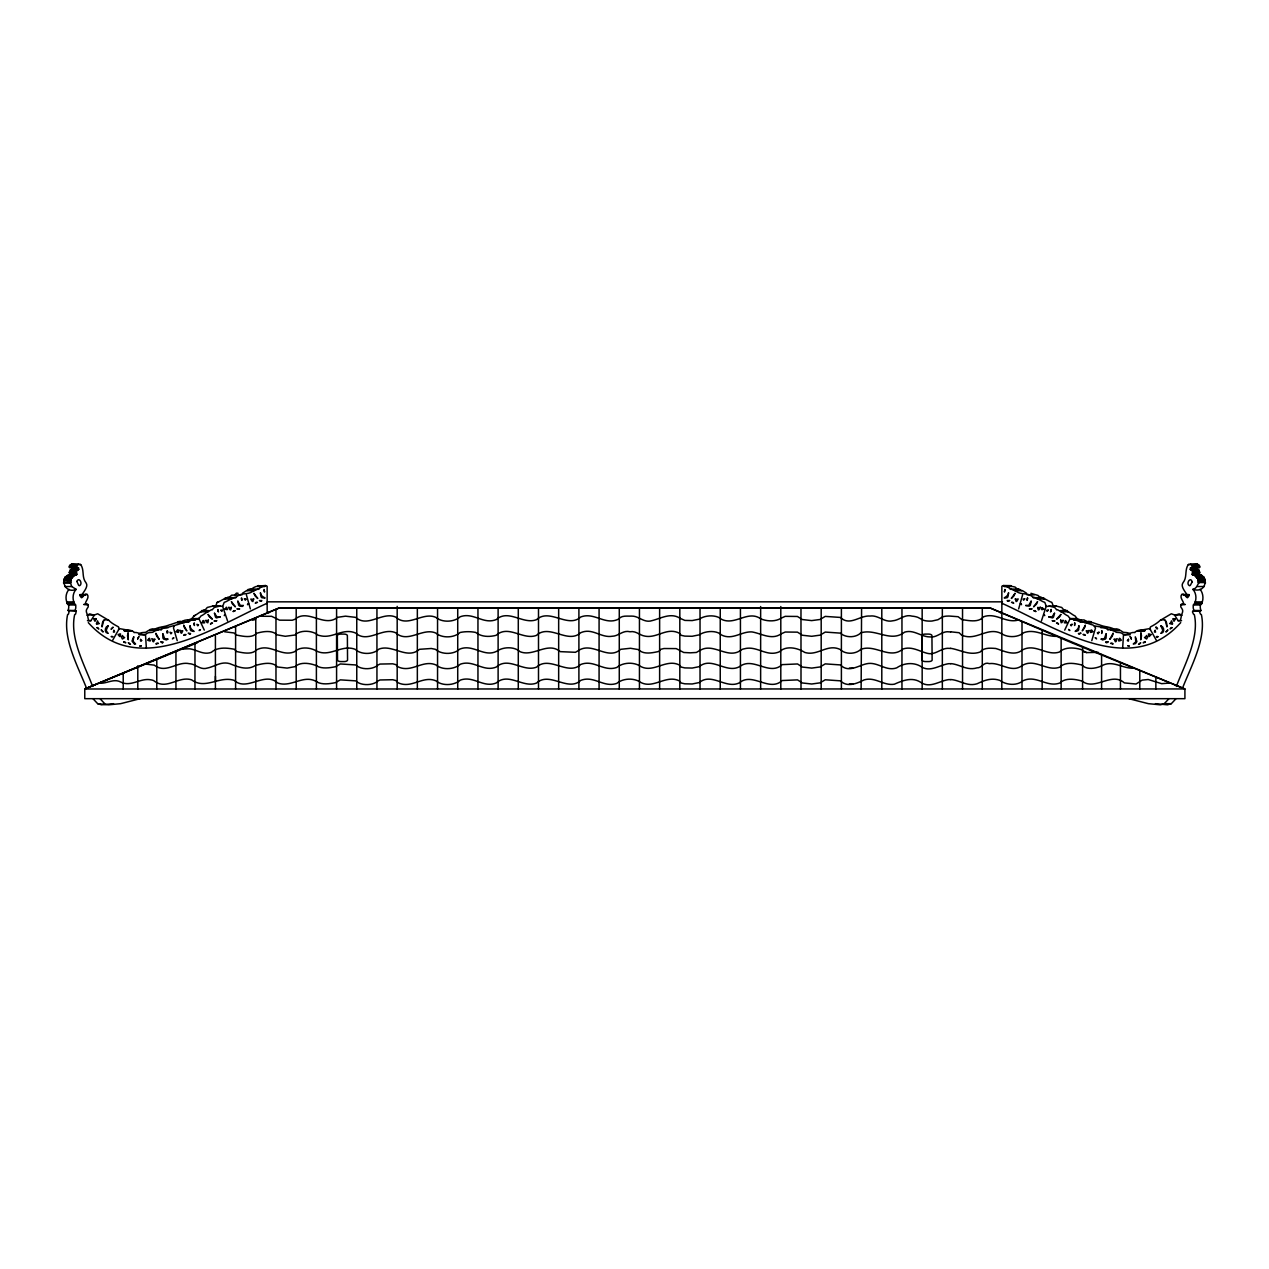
<?xml version="1.0" encoding="UTF-8"?>
<svg xmlns="http://www.w3.org/2000/svg" width="1269" height="1269" viewBox="0 0 1269 1269"><rect width="100%" height="100%" fill="white"/><g stroke="black" fill="none" stroke-linecap="round" stroke-linejoin="round"><path stroke-width="1.5" d="M1200.046 589.292C1203.52 593.194 1204.107 601.046 1200.49 604.964L1200.347 605.71A6.393 4.838 -90 0 0 1200.522 609.025L1200.934 610.532L1194.002 610.468L1193.463 609.025A6.393 4.838 -90 0 1 1193.288 605.71L1193.431 604.964C1196.905 601.062 1196.778 593.369 1192.86 589.355C1209.357 594.542 1208.865 569.131 1192.828 575.063L1192.226 574.54C1192.797 572.969 1192.638 569.575 1190.512 569.749L1191.147 567.497L1199.443 567.513L1199.649 566.18L1197.555 564.182L1188.323 564.515C1184.326 570.273 1187.562 577.205 1182.978 582.788C1180.091 586.659 1185.912 592.258 1188.323 596.827C1186.642 600.269 1185.405 592.607 1181.725 594.479C1178.441 598.619 1187.768 604.33 1180.884 604.631A3.886 2.95 -90 0 0 1180.884 607.074C1182.692 609.866 1183.549 610.452 1181.661 614.545A34.898 26.411 90 0 0 1181.027 617.749L1180.408 620.525L1178.044 620.684L1174.571 614.989L1171.35 613.768L1160.961 619.922A8.074 6.107 90 0 0 1160.405 620.129C1157.756 622.793 1153.965 625.141 1150.523 626.886A2.364 1.792 -90 0 0 1150.237 628.488L1150.396 629.741M1201.648 575.301L1199.284 574.54C1199.839 572.969 1199.697 569.575 1197.571 569.749L1189.973 569.194M1046.275 606.265L1044.815 602.41A8.946 6.773 -90 0 0 1043.356 601.871L1037.915 598.984A2.268 1.713 -90 0 0 1037.487 599.016L1033.981 597.334A8.011 6.059 90 0 0 1033.315 597.62C1027.842 591.592 1021.053 595.859 1015.438 590.656A2.3 1.729 -90 0 0 1014.93 590.672L1011.203 589.038A7.709 5.837 90 0 0 1010.6 589.308L1007.951 587.024L1003.509 585.548L1001.86 586.246L1001.796 689.004M1053.333 606.059L1051.858 602.41A8.946 6.773 -90 0 0 1050.415 601.871L1044.974 598.984A2.268 1.713 -90 0 0 1044.546 599.016L1037.392 598.905M128.058 633.072L128.296 639.798L127.582 636.277A2.538 1.919 -90 0 0 127.519 635.69L128.058 632.898M1060.646 620.176L1061.138 622.714A9.993 7.566 -90 0 0 1061.867 622.571L1063.47 620.43L1061.201 620.541A15.101 11.437 -90 0 1 1060.646 620.176L1060.567 620.113M1122.653 647.936L1123.493 634.738M253.626 599.031L252.896 601.506A9.755 7.392 90 0 1 252.166 601.284L250.818 599.111L253.054 599.333A15.926 12.055 -90 0 0 253.626 599.031L253.737 598.984M1192.86 589.355C1199.649 587.817 1195.747 578.95 1205.55 582.883M69.081 589.355C65.179 593.369 65.036 601.062 68.51 604.964L68.653 605.71A6.393 4.838 -90 0 1 68.478 609.025L67.939 610.468L74.998 610.468L75.537 609.025A6.393 4.838 -90 0 0 75.712 605.71L75.569 604.964C72.095 601.062 72.222 593.369 76.14 589.355C64.656 594.447 58.977 577.157 69.129 575.063L69.716 574.54C67.812 569.448 73.999 568.147 78.488 569.749L77.853 567.497L69.557 567.513L69.351 566.18L71.445 564.182L80.677 564.515C84.674 570.273 81.438 577.205 86.022 582.788C88.909 586.659 83.088 592.258 80.677 596.827C82.358 600.269 83.595 592.607 87.275 594.479C90.559 598.619 81.232 604.33 88.116 604.631A3.886 2.95 -90 0 1 88.116 607.074C86.308 609.866 85.451 610.452 87.339 614.545A34.898 26.411 -90 0 1 87.973 617.749L88.592 620.525L90.956 620.684L94.429 614.989L97.65 613.768L108.039 619.922A8.074 6.107 90 0 1 108.595 620.129C111.117 622.936 115.067 625.062 118.477 626.886A2.364 1.792 -90 0 1 118.763 628.488L118.604 629.741M76.6 567.513L77.06 564.959L78.504 564.182M214.413 613.197L215.492 617.051A3.521 2.665 -90 0 0 216.491 617.908L220.187 616.845M63.751 579.378C72.19 583.312 70.731 575.714 76.172 575.063L76.774 574.54C76.203 572.969 76.362 569.575 78.488 569.749M70.81 579.378L70.509 582.883L63.45 582.883M1198.491 582.883L1198.19 579.378L1205.249 579.378M237.811 601.141L238.635 605.107A3.521 2.665 -90 0 0 239.571 606.074L242.22 606.439L243.315 605.44M1041.437 620.938L1046.275 606.059M154.739 639.275L153.612 641.781A9.946 7.535 90 0 1 152.883 641.432L151.804 638.656L154.088 639.497A18.004 13.626 90 0 0 154.739 639.275L154.85 639.227M260.383 592.813L261.065 596.779A3.299 2.49 -90 0 0 261.969 597.747C269.837 598.556 260.304 597.62 260.542 592.956M1106.108 633.85L1104.411 638.529L1101.238 639.164M1078.729 625.807C1079.316 630.138 1070.988 632.723 1077.904 630.756A3.03 2.3 -90 0 0 1078.682 629.678L1078.872 625.649M1197.016 569.194L1197.317 567.973L1199.443 567.513M133.768 637.022L133.055 641.242L135.593 644.002L134.593 644.24L132.008 641.083L133.705 636.8M138.829 634.008L140.288 633.199A10.612 8.042 -90 0 1 142.16 632.612L145.665 632.311L148.695 630.36A2.427 1.824 -90 0 1 149.25 630.423L151.598 629.519A7.868 5.964 90 0 1 152.074 629.234L153.39 629.234A7.741 5.869 -90 0 1 154.057 629.63C158.704 626.616 163.606 627.235 168.698 625.173A9.914 7.503 -90 0 1 170.443 624.634L176.534 622.556A2.268 1.713 -90 0 1 177.057 622.619L179.246 621.762A7.328 5.536 -90 0 1 179.69 621.509L180.928 621.509A7.281 5.504 -90 0 1 181.53 621.889C187.193 617.194 196.917 622.889 200.93 616.02A8.946 6.773 90 0 1 202.326 615.322L207.561 611.817A2.268 1.713 -90 0 1 207.989 611.817L211.384 609.723A8.011 6.059 90 0 1 212.066 609.929L214.318 607.454L218.95 606.296A13.229 10.025 90 0 0 219.886 605.868L222.646 606.439L227.563 620.938M1198.19 579.378L1194.589 575.301M1018.642 608.882L1022.592 594.923M1091.768 640.686L1095.544 627.854L1093.259 625.173A9.914 7.503 -90 0 0 1091.499 624.634L1085.407 622.556A2.268 1.713 -90 0 0 1084.9 622.619L1082.695 621.762A7.328 5.536 -90 0 0 1082.251 621.509L1081.029 621.509A7.281 5.504 90 0 0 1080.411 621.889L1075.335 619.875M103.693 620.43L102.043 626.918L102.345 623.349A2.57 1.951 -90 0 0 102.456 622.778L103.741 620.271M188.113 620.113L191.873 618.622L193.871 616.02A8.946 6.773 90 0 1 195.283 615.322L200.518 611.817A2.268 1.713 -90 0 1 200.93 611.817L208.084 611.69M1165.307 620.43L1166.957 626.918L1166.655 623.349A2.57 1.951 -90 0 1 1166.544 622.778L1165.259 620.271M222.725 606.265L224.185 602.41A8.946 6.773 -90 0 1 225.644 601.871L231.085 598.984A2.268 1.713 -90 0 1 231.513 599.016L235.019 597.334A8.011 6.059 90 0 1 235.685 597.62C241.158 591.576 247.947 595.859 253.562 590.656A2.3 1.729 90 0 1 254.07 590.672L257.797 589.038A7.709 5.837 -90 0 1 258.4 589.308L261.049 587.024L265.491 585.548L267.14 586.246L267.172 613.165M242.442 593.242L246.519 590.656A2.3 1.729 -90 0 1 247.011 590.672L248.042 589.466L256.021 589.53M190.128 625.649L190.318 629.678A3.03 2.3 -90 0 0 191.096 630.756C198.773 632.708 189.43 630.376 190.271 625.807M162.733 633.675L162.924 637.99A3.236 2.443 -90 0 0 163.764 639.148L166.493 639.941L167.857 639.068M1008.458 592.956C1008.427 597.302 999.94 598.698 1007.031 597.747A3.299 2.49 -90 0 0 1007.935 596.779L1008.617 592.813M210.511 624.142L210.591 623.967A5.06 3.823 -90 0 1 211.082 623.222L212.51 623L210.591 623.967M1113.008 633.532L1112.342 636.039A3.41 2.586 -90 0 0 1112.088 636.404L1109.788 639.322L1113.151 633.215M1085.312 625.22L1084.646 627.743M1031.031 601.284L1028.762 605.392L1025.685 605.44M265.491 585.548C260.605 585.992 255.196 585.295 251.452 589.308A7.709 5.837 90 0 0 250.754 589.038L248.978 589.53M1026.558 593.242L1022.481 590.656A2.3 1.729 -90 0 0 1021.989 590.672L1018.246 589.038A7.709 5.837 -90 0 0 1017.659 589.308L1015.01 587.024L1009.442 585.897M233.21 611.595L233.29 611.436A5.06 3.823 90 0 1 233.829 610.738L235.273 610.69L233.29 611.436M1064.707 630.122L1069.862 619.161M1054.428 613.308L1051.89 617.146L1048.813 616.845M700.345 650.077L696.427 652.456L690.257 652.821L683.737 652.488L679.819 650.474M255.386 603.235L255.561 602.949A5.504 4.156 -90 0 1 256.037 602.378L257.48 602.331L255.466 603.061M161.1 627.711C166.747 628.329 170.585 626.299 175.741 625.173A9.914 7.503 -90 0 1 177.501 624.634L183.593 622.556A2.268 1.713 -90 0 1 184.1 622.619L186.305 621.762A7.328 5.536 -90 0 1 186.749 621.509L187.971 621.509A7.281 5.504 -90 0 1 188.589 621.889L191.349 620.065L195.172 620.113M1176.347 686.45C1184.5 664.782 1199.459 638.148 1194.351 614.672A10.342 7.836 -90 0 0 1193.479 614.148L1192.463 611.88L1194.002 610.468M1182.502 688.147C1191.179 666.051 1206.47 638.767 1201.41 614.672A10.342 7.836 90 0 0 1200.537 614.148L1199.522 611.88L1200.934 610.532M149.361 630.471L158.657 629.519A7.868 5.964 90 0 1 159.133 629.234L160.449 629.234A7.741 5.869 -90 0 1 161.1 629.63L164.05 627.679L168.158 627.711M1014.883 593.575L1013.979 595.796A3.331 2.522 -90 0 0 1013.614 596.208L1011.314 598.445L1015.057 593.305M1161.151 633.263L1162.848 630.312L1160.945 626.014M1084.313 628.187L1082.251 630.852L1085.185 625.506M112.576 640.417L118.921 629.17M1037.408 601.918L1036.424 604.139A3.569 2.697 -90 0 0 1036.043 604.552L1033.569 606.852L1037.598 601.649M108.055 626.014L106.152 630.312L107.849 633.263M87.164 615.338L89.734 613.863L92.494 614.735M205.435 609.643L207.275 607.454L211.891 606.296A13.229 10.025 90 0 0 212.843 605.868L214.35 605.979M700.107 650.394C713.464 642.162 728.057 659.943 741.128 650.077A5.568 2.443 0 0 1 744.3 648.808C756.958 645.239 766.73 657.485 779.547 651.695C786.32 645.223 797.82 647.936 804.784 652.44C817.759 656.422 827.34 643.272 840.284 649.522C845.138 654.582 855.544 654.392 860.62 649.522A1.903 0.841 0 0 1 860.985 649.284C875.42 643.922 889.775 660.054 902.941 648.998C911.634 646.064 919.216 651.219 927.131 653.297C935.554 655.661 941.201 647.46 949.291 648.364A12.849 5.647 0 0 1 950.671 648.459M1140.942 633.072L1140.704 639.798L1141.418 636.277A2.538 1.919 -90 0 1 1141.481 635.69L1140.942 632.898M174.17 625.95L173.456 627.854L177.232 640.686M183.878 635.261L183.989 635.103A5.901 4.457 90 0 1 184.624 634.5L186.067 634.659L183.989 635.103M1060.741 614.688L1059.599 616.782A3.569 2.697 90 0 0 1059.203 617.162L1056.585 619.145L1060.932 614.434M200.93 611.817L204.325 609.723M1094.988 625.982L1104.95 627.679L1107.9 629.63A7.741 5.869 -90 0 1 1108.551 629.234L1109.867 629.234A7.868 5.964 90 0 1 1110.343 629.519L1112.707 630.423A2.427 1.824 -90 0 1 1113.246 630.36L1116.292 632.311L1119.781 632.612A10.612 8.042 -90 0 1 1121.653 633.199C1125.936 637.133 1130.14 631.565 1134.93 632.549A5.663 4.283 -90 0 1 1135.311 631.867L1136.437 631.201A8.582 6.488 -90 0 1 1136.961 631.201L1139.356 630.772A1.999 1.507 -90 0 1 1140.006 630.344L1150.237 628.488M1180.709 622.619C1130.552 679.089 1056.22 627.679 1001.828 603.235M255.703 618.875L255.291 619.256A4.426 1.951 0 0 1 254.276 619.78L252.547 620.208M780.8 618.336L785.225 616.337L797.44 616.464L802.309 619.542L811.652 620.604L820.091 619.478L825.231 616.401L840.395 617.432C849.833 626.569 859.779 615.211 869.931 616.052C878.418 614.767 884.303 622.92 892.868 620.779C899.658 620.208 904.638 613.926 912.094 616.147A12.262 5.393 0 0 1 918.01 617.416L922.753 619.986A9.28 4.077 0 0 0 926.608 620.922A12.658 5.568 0 0 0 932.001 621.033L937.918 619.732L942.344 617.004A8.629 3.791 0 0 1 946.246 616.147L948.704 616.052A14.72 6.472 0 0 1 950.671 616.147L958.143 616.718L961.458 619.256A4.41 1.935 0 0 0 962.219 619.669C969.088 620.62 978.748 622.793 983.459 616.813C995.626 612.308 1005.016 622.793 1016.913 620.382M1192.4 567.513L1191.94 564.959L1190.496 564.182M215.667 606.059L217.142 602.41A8.946 6.773 90 0 1 218.585 601.871L224.026 598.984A2.268 1.713 -90 0 1 224.454 599.016L227.976 597.334A8.011 6.059 -90 0 1 228.642 597.62L235.923 597.62M228.864 597.62L231.672 595.177L242.109 594.78M1105.775 642.13L1108.313 641.749L1106.727 642.78A1.888 1.428 -90 0 1 1105.791 642.146M1129.045 698.743L1148.397 703.676L1160.437 704.818L1164.276 703.676L1168.749 698.933M1155.44 703.676L1167.496 704.818L1171.335 703.676L1175.808 698.933M79.027 569.194L70.366 569.749M780.8 633.992L785.241 632.025L797.487 632.152L802.341 635.246L811.684 636.292L820.091 635.15L825.247 632.073L840.411 633.136C845.281 637.784 855.576 638.021 860.62 633.025A1.903 0.841 0 0 1 860.985 632.787C876.086 628.282 890.711 642.971 904.638 632.136C913.918 629.281 921.056 636.895 929.828 636.911C937.22 638.069 941.947 630.598 949.291 631.867A12.849 5.647 0 0 1 950.671 631.946M780.8 618.384C775.2 621.858 766.587 621.382 760.639 618.78M780.8 634.072C771.441 640.337 761.146 633.39 751.93 631.914C741.397 631.28 732.61 640.433 721.617 635.055C716.446 629.821 704.66 630.994 699.409 634.817L692.128 636.277L684.832 636.118L681.31 635.357L679.153 633.12C666.733 626.997 657.215 638.45 645.08 636.15C639.735 635.42 635.959 630.582 630.027 631.756C622.905 629.868 618.653 636.181 612.118 636.261C600.776 638.117 592.401 627.473 580.663 632.739C567.766 644.414 549.525 623.333 536.406 635.404C523.066 640.48 508.409 624.316 496.131 635.309C489.12 637.133 481.348 636.943 475.653 632.422A18.21 8.011 0 0 0 460.092 632.485C454.032 638.021 441.993 638.402 435.79 633.041C422.609 627.235 407.73 643.922 395.611 632.739C382.27 626.918 367.709 643.922 355.494 632.977C342.693 627.616 332.684 639.068 319.931 635.626A4.997 2.189 0 0 1 316.79 634.199C311.095 630.455 300.134 629.852 294.9 635.023L285.303 636.292L276.991 634.817C271.963 629.789 262.778 631.534 256.671 633.263C251.928 638.513 242.68 636.166 236.526 635.087L233.988 632.961L224.534 631.756M1170.335 682.992L1161.643 683.674L1148.191 679.502L1142.148 680.121L1136.056 684.007L1124.35 682.912C1111.882 671.364 1094.687 691.224 1082.171 681.12C1075.557 679.169 1065.579 677.408 1060.043 682.896C1047.084 688.068 1036.027 674.299 1022.814 680.882C1016.643 686.053 1006.079 685.038 999.798 680.374C991.184 677.44 983.967 680.533 977.035 683.785C966.93 686.878 959.729 680.025 950.671 679.518M1176.506 614.735L1179.266 613.863L1181.836 615.338M208.354 620.176L207.862 622.714A9.993 7.566 -90 0 1 207.133 622.571L205.53 620.43L207.799 620.541A15.101 11.437 -90 0 0 208.354 620.176L208.433 620.113M1172.048 627.679L1170.113 628.885L1171.271 627.663A7.995 6.044 90 0 1 1171.953 627.6M208.259 614.688L212.415 619.145L209.797 617.162A3.569 2.697 90 0 0 209.385 616.797L208.068 614.434M316.742 681.723C303.434 673.887 291.14 688.02 277.625 682.976C264.856 670.952 246.805 692.065 234.226 680.374C219.315 675.552 205.277 690.066 191.619 679.851C178.723 675.647 166.778 690.241 154.628 681.31A6.266 2.76 0 0 0 150.868 679.835C140.573 677.662 130.945 687.275 120.825 682.072C113.496 678.027 106.358 684.197 98.998 683.119M99.077 623.491L96.682 624.332A6.361 4.822 -90 0 1 96.428 623.539L97.507 620.858L98.49 623.142A16.275 12.325 -90 0 0 99.077 623.491L99.172 623.555M191.873 618.622L199.027 618.558M316.742 665.813C310.477 663.211 300.499 661.53 295.122 666.622L287.143 668.097L277.499 666.986C272.153 661.038 262.096 663.735 255.45 665.448C247.043 670.841 237.589 666.812 229.8 663.671C221.155 661.086 214.842 666.526 207.37 668.065C200.121 670.397 195.791 663.861 189.208 663.671C177.279 661.006 166.16 673.934 154.77 665.511A9.232 4.061 0 0 0 154.342 665.162L145.554 664.052M124.473 630.915L132.039 631.201A8.582 6.488 90 0 1 132.563 631.201L133.689 631.867A5.663 4.283 -90 0 1 134.07 632.549C138.86 631.565 143.048 637.133 147.347 633.199A10.612 8.042 -90 0 1 149.219 632.612L152.708 632.311L155.754 630.36A2.427 1.824 -90 0 1 156.293 630.423L156.404 630.471M231.593 601.918L235.431 606.852L232.957 604.552A3.569 2.697 -90 0 0 232.576 604.139L231.402 601.649M254.117 593.575L257.781 598.492L255.386 596.208A3.331 2.522 -90 0 0 255.021 595.796L253.943 593.305M1169.828 623.555L1169.923 623.491A16.275 12.325 90 0 0 1170.51 623.158L1171.493 620.858L1172.572 623.539A6.361 4.822 -90 0 1 1172.318 624.332L1169.923 623.491M267.172 603.235C212.78 627.679 138.448 679.089 88.291 622.619M1046.354 606.439L1056.157 605.868A13.229 10.025 90 0 0 1057.109 606.296L1061.725 607.454L1063.565 609.643M1142.798 631.375L1143.48 631.201A8.582 6.488 -90 0 1 1144.004 631.201L1145.288 630.376M108.055 625.791C104.724 626.807 104.01 633.025 107.976 633.279M255.767 618.717L255.783 689.004M234.813 594.891L236.446 593.115L238.112 593.305M278.879 608.01L84.769 688.988L84.769 698.68L1184.913 698.68L1184.913 688.988L990.201 608.01M278.879 608.2L990.661 608.2L1071.448 642.669L1184.913 688.94L84.769 688.988L278.879 608.2L990.201 608.041M84.769 688.988L197.361 642.796M1030.888 593.305L1037.947 595.415L1040.358 597.62A8.011 6.059 -90 0 1 1041.024 597.334L1044.546 599.016M1084.678 622.556L1091.943 622.619A2.268 1.713 -90 0 1 1092.466 622.556L1098.557 624.634A9.914 7.503 -90 0 1 1100.302 625.173C1105.378 627.219 1110.343 626.632 1114.943 629.63A7.741 5.869 -90 0 1 1115.61 629.234L1116.926 629.234A7.868 5.964 -90 0 1 1117.402 629.519L1119.75 630.423A2.427 1.824 -90 0 1 1120.305 630.36L1123.335 632.311L1126.84 632.612A10.612 8.042 -90 0 1 1128.712 633.199L1130.171 634.008M155.992 633.532L159.212 639.322L156.912 636.404A3.41 2.586 -90 0 0 156.658 636.039L155.913 633.374M183.688 625.22L186.86 630.915L184.687 628.187M1085.011 635.103L1083.012 634.5L1084.376 634.5A5.901 4.457 -90 0 1 1085.011 635.103L1085.122 635.261M1049.114 605.868A13.229 10.025 -90 0 0 1050.05 606.296L1054.682 607.454L1056.823 609.929A8.011 6.059 90 0 1 1057.616 609.723L1061.011 611.817A2.268 1.713 -90 0 1 1061.439 611.817L1066.674 615.322A8.946 6.773 -90 0 1 1068.07 616.02L1070.084 618.622L1074.859 619.891M1073.828 620.113L1084.059 619.938L1087.47 621.889A7.281 5.504 -90 0 1 1088.072 621.509L1089.31 621.509A7.328 5.536 90 0 1 1089.754 621.762L1091.848 622.651M1145.352 642.146L1143.179 642.812L1144.416 641.844A7.503 5.679 -90 0 1 1145.273 642.035M139.955 698.743L120.603 703.676L108.563 704.818L97.665 703.676L93.192 698.933M1021.846 590.704L1014.803 590.704M156.119 643.97L158.371 643.351L156.833 643.177A6.361 4.806 90 0 0 156.135 643.827M1013.534 603.061L1011.52 602.331L1012.963 602.378A5.504 4.156 90 0 1 1013.439 602.949L1013.614 603.235M1035.71 611.436L1033.727 610.69L1035.171 610.738A5.06 3.823 -90 0 1 1035.71 611.436L1035.79 611.595M1054.65 605.979L1056.157 605.868M1064.675 609.723L1068.07 611.817A2.268 1.713 -90 0 1 1068.482 611.817L1073.717 615.322A8.946 6.773 -90 0 1 1075.129 616.02L1077.016 618.558L1080.887 620.113M113.56 703.676L101.504 704.818L97.665 703.676M1197.555 564.182L1188.323 564.515M1098.224 652.345L1086.756 652.599L1082.616 650.632M1161.024 633.279C1164.99 633.025 1164.276 626.807 1160.945 625.791M1058.409 623.967L1056.49 623L1057.918 623.222A5.06 3.823 -90 0 1 1058.409 623.967L1058.489 624.142M261.128 616.242L271.614 616.322L279.608 620.176L292.251 620.24L294.979 619.272C307.875 608.168 324.341 628.06 337.522 617.305L345.517 616.163L355.574 617.353C367.82 628.203 382.35 611.182 395.69 617.083C407.793 628.25 422.688 611.436 435.854 617.384C442.104 622.73 454.128 622.302 460.187 616.766C473.353 611.864 483.219 624.808 496.227 619.589C508.52 608.628 523.161 624.903 536.501 619.669C549.62 607.692 567.814 628.742 580.71 617.02C594.257 611.626 605.265 625.903 618.701 619.034C621.636 615.084 627.346 616.369 631.613 616.099C639.164 615.909 643.954 623.428 652.314 620.557C660.943 618.368 670.762 612.404 679.819 618.13M123.712 630.376L130.961 630.36M182.498 649.093L184.306 648.998A28.394 12.484 0 0 1 189.763 648.824C197.123 649.776 203.199 655.296 211.336 652.329C217.554 646.857 226.818 647.777 234.448 649.284L236.351 651.473C242.379 652.726 251.801 655.058 256.512 649.918C269.964 642.669 281.147 657.469 294.646 651.679C299.976 646.381 310.429 647.333 316.393 650.981C329.988 657.675 341.504 644.033 355.193 649.316C360.951 654.867 373.276 654.772 378.971 649.093C392.533 643.843 407.048 660.181 419.5 649.3L431.286 648.491L435.378 649.316C441.469 654.709 453.604 654.804 459.552 649.22C473.051 643.32 484.393 658.31 497.4 650.886C503.396 646.793 514.453 646.429 520.052 651.695C533.377 657.294 547.796 641.162 560.248 651.647L575.46 652.298L580.234 649.506C593.781 642.907 608.343 660.467 620.715 649.316L630.503 648.269L638.529 649.617C643.399 654.883 652.567 652.837 658.722 651.457L660.895 649.268L663.957 648.522L676.155 648.602L679.819 650.426M69.557 567.513L78.741 567.973M852.847 668.081L849.342 668.097M852.847 683.991L849.342 684.007M1133.471 668.16C1122.811 668.811 1112.501 659.642 1101.841 665.781C1096.146 668.477 1086.565 670.254 1081.997 665.035C1075.144 663.37 1065.325 661.498 1059.71 667.177C1046.766 671.983 1034.838 657.659 1022.005 665.654C1011.377 673.49 1000.511 662.18 989.423 663.624C983.332 661.514 982.19 668.113 976.94 667.875C966.883 670.952 959.65 664.179 950.671 663.608M220.124 616.972L217.11 617.146L214.572 613.308M80.677 564.515L71.445 564.182M70.001 564.959L77.06 564.959M1191.94 564.959L1198.999 564.959M69.351 566.18L76.41 566.18M1192.59 566.18L1199.649 566.18M69.256 567.164L76.314 567.164M1192.686 567.164L1199.744 567.164M1190.259 567.973L1197.317 567.973M1190.512 569.749L1198.634 569.749M70.207 570.082L77.25 570.082M1191.75 570.082L1198.793 570.082M69.478 572.129L76.537 572.129M1192.463 572.129L1199.522 572.129M69.208 572.303L76.267 572.303M1192.733 572.303L1199.792 572.303M69.716 573.794L76.774 573.794M1192.226 573.794L1199.284 573.794M69.716 574.54L76.774 574.54M1192.226 574.54L1199.284 574.54M69.129 575.063L76.172 575.063M1192.828 575.063L1199.871 575.063M67.352 575.301L74.411 575.301M66.543 576.316L73.602 576.316M1195.398 576.316L1202.457 576.316M66.337 576.538L73.396 576.538M1195.604 576.538L1202.663 576.538M65.465 576.776L72.523 576.776M1196.477 576.776L1203.535 576.776M65.195 577.046L72.238 577.046M1196.762 577.046L1203.805 577.046M65.258 577.316L72.317 577.316M1196.683 577.316L1203.742 577.316M65.195 577.903L72.238 577.903M1196.762 577.903L1203.805 577.903M64.164 579.235L71.223 579.235M1197.777 579.235L1204.836 579.235M64.18 580.187L71.238 580.187M1197.762 580.187L1204.82 580.187M64.275 580.853L71.334 580.853M1197.666 580.853L1204.725 580.853M63.847 582.534L70.89 582.534M1198.11 582.534L1205.153 582.534M1003.509 585.548L1010.743 585.628M258.337 585.786L265.38 585.786M1003.62 585.786L1010.663 585.786M64.671 586.532L71.714 586.532L76.14 589.355M257.686 586.579L264.745 586.579M1004.255 586.579L1011.314 586.579M1197.286 586.532L1204.329 586.532M251.452 589.308L258.622 589.308M1010.489 589.308L1017.659 589.308A7.709 5.837 90 0 1 1018.246 589.038M1012.979 589.53L1020.022 589.53M247.154 590.704L254.197 590.704M79.836 594.606L87.275 594.479M1181.725 594.479L1189.164 594.606M79.788 594.796L85.086 594.796M1026.891 594.78L1034.187 594.891M1183.914 594.796L1189.212 594.796M80.153 595.002L84.944 594.939M1184.056 594.939L1188.847 595.002M79.915 595.288L83.453 595.288M1185.547 595.288L1189.085 595.288M79.788 595.859L83.31 595.859M1185.69 595.859L1189.212 595.859M1033.077 597.62L1040.136 597.62M225.105 597.873L233.322 597.858M1035.678 597.858L1043.895 597.873M224.454 599.016L231.608 598.905M267.331 601.839L1002.494 601.839M67.035 602.188L74.094 602.188M1194.906 602.188L1201.965 602.188M66.94 602.474L73.983 602.474M1195.017 602.474L1202.06 602.474M66.971 603.124L74.03 603.124M1194.97 603.124L1202.029 603.124M67.257 603.901L74.316 603.901M1194.684 603.901L1201.743 603.901M84.262 604.393L87.783 604.393M1181.217 604.393L1184.738 604.393M83.627 604.488L88.116 604.631M1180.884 604.631L1185.373 604.488M68.51 604.964L75.569 604.964M1193.431 604.964L1200.49 604.964M212.843 605.868L219.886 605.868M201.501 610.595L208.544 610.595M1060.456 610.595L1067.499 610.595M68.066 610.532L76.267 611.103L75.617 614.053A10.342 7.836 -90 0 0 74.649 614.672C69.541 638.148 84.5 664.782 92.653 686.45M1192.733 611.103L1199.776 611.103M1060.916 611.69L1068.07 611.817M267.331 612.626L269.202 612.626M999.972 612.626L1001.844 612.626M87.371 614.989L94.429 614.989M1174.571 614.989L1181.629 614.989M1069.973 618.558L1077.016 618.558M104.423 619.843L107.944 619.843M1161.056 619.843L1164.577 619.843M87.434 620.684L90.956 620.684M1178.044 620.684L1181.566 620.684M177.977 621.62L185.036 621.62M1083.964 621.62L1091.023 621.62M179.246 621.762L186.305 621.762M1082.695 621.762L1089.754 621.762M181.768 621.921L188.811 621.921M1080.189 621.921L1087.232 621.921M177.152 622.651L184.322 622.556M1100.842 627.711L1107.9 627.711M150.234 629.361L158.657 629.519M1110.454 629.519L1118.766 629.361M154.295 629.678L161.337 629.678M1107.663 629.678L1114.705 629.678M149.488 630.36L156.531 630.36M1112.469 630.36L1119.512 630.36M1112.596 630.471L1119.639 630.471M1138.039 630.36L1145.098 630.36M1139.245 630.915L1144.527 630.915M1136.961 631.201L1144.004 631.201A8.582 6.488 90 0 0 1143.48 631.201M139.114 634.833L144.396 634.833M1124.604 634.833L1129.886 634.833M1164.276 703.676L1171.335 703.676M950.64 631.803L959.11 632.723L961.458 634.944A4.41 1.935 0 0 0 962.203 635.341C976.67 641.289 987.726 626.014 1001.796 633.818C1008.046 637.815 1018.039 637.593 1023.829 632.676C1035.25 628.456 1045.053 636.61 1056.189 636.34M950.64 648.316C960.3 649.791 969.278 655.835 980.128 652.028C983.745 647.507 990.09 648.031 995.753 648.475C1004.065 651.013 1014.55 656.596 1022.528 649.887C1035.488 643.034 1046.544 656.311 1059.393 652.044C1065.341 646.397 1075.493 647.587 1082.584 649.998L1083.9 651.885L1086.534 652.567M243.251 605.551L240.238 605.392L237.969 601.284M123.902 630.36L124.901 631.137A8.582 6.488 90 0 1 125.52 631.201L126.202 631.375M118.763 628.488L128.994 630.344A1.999 1.507 -90 0 1 129.644 630.772L129.755 630.915M258.432 585.548L259.558 585.897M1112.881 643.97L1110.629 643.351L1112.167 643.177A6.361 4.806 -90 0 1 1112.865 643.827M167.762 639.164L164.589 638.529L162.892 633.85M123.648 642.146L125.821 642.812L124.584 641.844A7.503 5.679 -90 0 0 123.727 642.035M1114.15 639.227L1114.261 639.275A18.004 13.626 90 0 0 1114.912 639.497L1117.196 638.656L1116.117 641.432A9.946 7.535 -90 0 1 1115.388 641.781L1114.261 639.275M74.998 610.468L76.267 611.103M1015.263 598.984L1015.374 599.031A15.926 12.055 90 0 0 1015.946 599.333L1018.198 598.968L1016.834 601.284A9.755 7.392 90 0 1 1016.104 601.506L1015.374 599.031M96.952 627.679L98.839 629.012L97.729 627.663A7.995 6.044 -90 0 0 97.047 627.6M316.742 665.971C322.183 669.049 329.496 667.906 335.413 666.733L340.346 663.957L355.748 664.956C360.745 669.984 372.674 669.842 377.797 665.162L379.954 664.068L392.755 663.814L395.833 664.639L398.069 666.844C411.616 673.268 422.688 659.277 435.965 664.94C442.262 670.302 454.223 669.667 460.346 664.195C473.48 659.42 483.315 672.38 496.29 667.034C508.631 656.073 523.209 672.491 536.565 667.129C549.588 655.169 567.989 676.329 580.758 664.48C593.908 659.277 603.568 672.062 616.766 667.478C622.603 662.624 632.2 661.942 638.878 665.353C652.409 674.807 665.305 658.151 679.169 664.908L681.294 667.113L684.848 667.906L692.208 668.065L699.425 666.606C711.766 655.899 727.327 674.822 740.446 666.051C753.596 656.961 769.569 676.234 782.164 664.623L797.551 663.957L802.309 667.05L811.716 668.097L820.139 666.939L825.247 663.877L840.411 664.924C848.453 673.157 858.13 665.606 866.41 663.814C877.418 661.149 885.73 671.713 896.675 667.875C903.465 663.164 912.823 661.99 920.326 666.146C929.717 673.093 939.425 664.893 948.704 663.687A10.786 4.743 0 0 1 950.671 663.766M316.742 681.881C322.183 684.959 329.496 683.817 335.413 682.659L340.346 679.867L355.748 680.866C360.745 685.894 372.674 685.752 377.797 681.072L379.954 679.978L392.755 679.724L395.833 680.549L398.069 682.754C411.616 689.178 422.688 675.187 435.965 680.85C442.262 686.212 454.223 685.577 460.346 680.105C473.48 675.33 483.315 688.29 496.29 682.944C508.631 671.983 523.209 688.417 536.565 683.039C549.588 671.079 567.989 692.239 580.758 680.39C593.908 675.187 603.568 687.972 616.766 683.388C622.603 678.534 632.2 677.852 638.878 681.279C652.409 690.717 665.305 674.061 679.169 680.818L681.294 683.039L684.848 683.817L692.208 683.975L699.425 682.516C711.528 672.173 726.185 689.559 739.462 682.77C752.454 671.761 769.331 692.462 782.164 680.533L797.551 679.883L802.309 682.96L811.716 684.007L820.139 682.849L825.247 679.787L840.411 680.834C847.343 687.766 857.067 683.404 864.094 679.914C875.15 676.504 883.668 685.99 894.328 684.213C902.322 680.707 911.761 676.789 920.326 682.056C929.717 689.004 939.425 680.787 948.704 679.597A10.786 4.743 0 0 1 950.671 679.676M1135.295 636.8L1136.913 641.543L1135.517 643.573L1133.28 643.97L1135.818 641.844L1135.422 637.768M1101.143 639.068L1102.507 639.941L1105.236 639.148A3.236 2.443 -90 0 0 1106.076 637.99L1106.267 633.675M760.639 618.717C747.901 609.834 735.052 625.855 721.633 619.367C716.382 614.355 704.723 615.148 699.409 619.129L692.176 620.573L684.863 620.414L679.819 618.225M100.251 698.933L104.724 703.676M184.449 627.838L183.815 625.506M1025.749 605.551L1029.429 606.074A3.521 2.665 -90 0 0 1030.365 605.107L1031.189 601.141M70.509 582.883L71.714 586.532M1048.876 616.972L1052.509 617.908A3.521 2.665 -90 0 0 1053.508 617.051L1054.587 613.197M1150.079 629.17L1156.424 640.417M69.224 611.103L68.463 614.148A10.342 7.836 -90 0 0 67.59 614.672C62.53 638.767 77.821 666.051 86.498 688.147M199.138 619.161L204.293 630.122M246.408 594.923L250.358 608.882M71.683 567.973L71.984 569.194M145.507 634.738L146.347 647.936M215.413 676.314L215.413 680.771M1155.869 676.996L1155.869 689.004M1139.784 670.651L1139.784 689.004M1120.448 663.053L1120.448 689.004M1101.587 654.439L1101.587 689.004M1082.584 647.396L1082.584 689.004M1061.138 638.101L1061.138 689.004M1042.166 629.821L1042.166 689.004M1022.005 621.667L1022.005 689.004M982.285 608.025L982.285 689.004M962.536 608.025L962.536 689.004M942.344 608.01L942.344 689.004M922.166 607.994L922.166 689.004M901.958 607.978L901.958 689.004M881.796 607.978L881.796 689.004M861.588 607.962L861.128 689.004M841.395 607.946L841.395 689.004M821.186 607.93L821.186 689.004M800.977 607.914L801.009 689.004M780.8 606.55L780.8 689.004M760.639 606.55L760.639 689.004M740.43 607.883L740.43 689.004M720.237 607.867L720.237 689.004M700.028 607.851L700.028 689.004M679.819 607.835L679.819 689.004M659.626 607.835L659.626 689.004M639.449 607.819L639.449 689.004M619.272 607.819L619.272 689.004M599.079 607.835L599.079 689.004M578.902 607.851L578.902 689.004M558.661 607.867L558.661 689.004M538.5 607.867L538.5 689.004M518.291 607.883L518.291 689.004M498.114 607.899L498.114 689.004M477.953 607.914L477.953 689.004M457.728 607.914L457.728 689.004M437.551 607.946L437.551 689.004M417.342 607.946L417.342 689.004M397.181 606.376L397.181 689.004M376.941 607.978L376.941 689.004M356.763 607.994L356.763 689.004M336.586 608.01L336.586 689.004M316.393 608.01L316.393 689.004M296.2 608.025L296.2 689.004M275.976 609.374L275.976 689.004M235.606 626.489L235.606 689.004M215.413 635.595L215.413 689.004M194.966 643.32L194.966 689.004M175.947 651.045L175.947 689.004M156.785 658.437L156.785 689.004M137.798 665.797L137.798 689.004M123.22 673.712L123.22 689.004M132.563 631.201A8.582 6.488 -90 0 0 132.039 631.201L124.996 631.201A8.582 6.488 -90 0 1 125.52 631.201M193.871 616.02A8.946 6.773 -90 0 1 195.283 615.322M217.142 602.41A8.946 6.773 -90 0 1 218.585 601.871M1040.358 597.62A8.011 6.059 90 0 1 1041.024 597.334M108.039 619.922A8.074 6.107 -90 0 1 108.595 620.129M227.976 597.334A8.011 6.059 90 0 1 228.642 597.62M1156.027 627.172C1156.789 630.661 1158.978 628.218 1156.027 627.172M1051.033 610.817L1050.526 611.959L1051.192 609.437A18.099 13.705 -90 0 1 1051.129 609.977L1051.033 610.817M138.829 636.689L137.655 638.957L138.829 636.689M337.332 635.515L337.522 660.213A3.49 1.539 0 0 0 341.028 661.577L344.264 661.577A3.49 1.539 0 0 0 347.547 660.023L347.373 635.61A3.474 1.539 0 0 0 343.962 634.088L340.806 634.088A3.474 1.539 0 0 0 337.332 635.515M921.897 635.515L922.103 660.213A3.49 1.539 0 0 0 925.593 661.577L928.829 661.577A3.49 1.539 0 0 0 932.128 660.023L931.938 635.61A3.474 1.539 0 0 0 928.527 634.088L925.371 634.088A3.474 1.539 0 0 0 921.897 635.515M1027.493 598.889L1027.049 600.38L1027.541 597.794A18.099 13.705 90 0 1 1027.525 598.333L1027.493 598.889M1167.75 630.106L1166.1 631.819L1167.75 630.106M264.174 590.577L264.555 592.068L264.158 589.482A17.877 13.531 -90 0 0 264.158 590.037L264.174 590.577M1004.842 590.037L1004.445 592.068L1004.842 589.482A17.877 13.531 90 0 1 1004.842 590.037M1150.92 634.627L1149.92 635.848A38.181 28.901 -90 0 1 1148.984 636.641A11.183 8.471 -90 0 0 1148.857 635.642L1148.445 633.992A3.077 2.332 -90 0 1 1148.984 633.913L1150.92 634.627M224.962 609.136L226.358 609.532A44.51 33.692 90 0 0 227.516 609.548A13.562 10.263 90 0 1 227.04 608.708L226.421 607.185L224.962 609.136M148.6 639.084L147.632 640.195L149.092 640.75A47.27 35.786 90 0 0 150.313 640.956A13.451 10.184 -90 0 1 150.059 640.274L149.568 638.291A3.014 2.284 -90 0 0 149.044 638.497L148.6 639.084M231.307 607.407L230.672 609.881A9.993 7.566 -90 0 1 229.943 609.643L228.483 607.328L230.752 607.692A15.101 11.437 90 0 0 231.307 607.407L231.402 607.343M1192.178 581.852L1190.37 585.263A3.426 2.601 -90 0 1 1189.45 585.739C1185.468 583.692 1190.623 576.078 1192.178 581.852M179.865 630.376L180.944 632.866A9.343 7.075 90 0 0 181.626 633.199L182.768 630.82A16.545 12.531 90 0 1 182.054 631.058L179.865 630.376M248.55 603.822L247.487 604.694A7.709 5.837 -90 0 1 247.82 604.012L248.55 603.822M1043.721 614.624L1044.72 615.624A7.709 5.837 -90 0 0 1044.435 614.91L1043.721 614.624M1089.135 630.519L1088.056 632.866A9.343 7.075 90 0 1 1087.374 633.199L1086.232 630.82A16.545 12.531 -90 0 0 1086.946 631.058L1089.135 630.519M1066.864 622.635L1065.437 622.873A44.51 33.692 -90 0 1 1064.294 622.762A13.562 10.263 -90 0 0 1064.818 621.969L1065.532 620.525L1066.864 622.635M178.104 630.201L178.215 631.518A11.754 8.899 90 0 0 178.532 632.422A44.272 33.517 -90 0 1 177.406 632.216L176.026 631.708L177.343 630.122A2.808 2.126 -90 0 1 177.834 629.932L178.104 630.201M1128.49 639.306L1128.411 641.131L1127.348 640.623L1128.49 639.306M225.279 614.831L224.28 615.624A7.709 5.837 -90 0 1 224.565 614.91L225.279 614.831M121.554 637.006L121.998 638.355A7.424 5.615 90 0 0 122.459 639.021L124.616 637.482A17.988 13.626 90 0 1 123.854 637.324L122.284 635.452L121.554 637.006M1042.246 607.724L1041.96 608.708A13.562 10.263 -90 0 1 1041.484 609.548A44.51 33.692 90 0 0 1042.642 609.532L1044.038 609.136L1042.246 607.724M200.375 629.678L199.17 630.55A8.899 6.742 -90 0 1 199.614 629.932L200.375 629.678M173.71 637.958L172.425 638.91A9.597 7.265 -90 0 1 172.885 638.244L173.71 637.958M241.522 599.174L241.951 600.38L241.554 597.873A18.099 13.705 -90 0 0 241.475 598.333L241.522 599.174M96.349 619.034L95.413 620.367A12.563 9.502 90 0 0 95.016 621.287A31.646 23.952 -90 0 1 94.334 620.224L93.716 618.749L95.762 618.669A2.824 2.141 -90 0 1 96.254 618.939L96.349 619.034M128.407 642.78L129.898 644.366A2.348 1.777 -90 0 0 130.469 644.208L128.407 642.78M217.967 611.055L218.474 611.959L217.919 609.501A18.099 13.705 90 0 0 217.871 609.977L217.967 611.055M202.77 621.223L202.136 622.778L203.563 622.873A44.51 33.692 90 0 0 204.706 622.762A13.562 10.263 -90 0 1 204.182 621.969L203.674 620.525L202.77 621.223M194.205 623.682L194.379 625.49L194.284 622.889A18.052 13.658 -90 0 0 194.22 623.428L194.205 623.682M167.111 631.55C165.827 634.405 169.443 632.882 167.207 630.709A19.416 14.705 -90 0 0 167.127 631.28L167.111 631.55M1020.482 603.632L1021.513 604.694A7.709 5.837 90 0 0 1021.18 604.012L1020.53 603.489M112.719 636.673L111.133 636.61A13.198 9.993 -90 0 1 111.894 636.515L112.719 636.673M1119.195 639.243L1118.941 640.274A13.451 10.184 90 0 1 1118.687 640.956A47.27 35.786 -90 0 0 1119.908 640.75L1121.368 640.195L1119.956 638.497A3.014 2.284 -90 0 0 1119.432 638.291L1119.195 639.243M76.87 581.408L78.63 585.263A3.426 2.601 -90 0 0 79.55 585.739C83.119 584.041 79.122 576.285 76.87 581.408M1090.943 630.82L1090.785 631.518A11.754 8.899 -90 0 1 1090.468 632.422A44.272 33.517 90 0 0 1091.594 632.216L1092.974 631.708L1091.784 630.217A2.808 2.126 -90 0 0 1091.166 629.932L1090.943 630.82M1140.593 642.907L1139.102 644.366A2.348 1.777 -90 0 1 1138.531 644.208L1140.593 642.907M1040.517 607.328L1039.057 609.659A9.993 7.566 -90 0 1 1038.328 609.881L1037.693 607.407A15.101 11.437 90 0 0 1038.248 607.692L1040.517 607.328M1080.776 633.183L1079.3 634.151A1.761 1.332 -90 0 1 1078.412 633.548L1080.776 633.183M101.282 629.932L102.995 631.788L101.282 629.932M1127.824 645.715L1129.347 646.159A12.135 9.184 90 0 0 1128.649 645.826L1127.824 645.715M120.206 635.357L120.143 635.642A11.183 8.471 90 0 0 120.016 636.641A38.181 28.901 90 0 1 119.08 635.848L118.08 634.627L120.016 633.913A3.077 2.332 -90 0 1 120.555 633.992L120.206 635.357M1095.321 637.799L1096.575 638.91A9.597 7.265 90 0 0 1096.115 638.244L1095.321 637.799M1068.657 629.519L1069.83 630.55A8.899 6.742 90 0 0 1069.386 629.932L1068.657 629.519M1147.462 637.244L1147.002 638.355A7.424 5.615 90 0 1 1146.541 639.021L1144.495 637.466A17.988 13.626 90 0 0 1145.146 637.324L1146.716 635.452L1147.462 637.244M113.861 630.36L113.433 632.121L114.591 631.962L113.861 630.36M1175.316 618.907L1174.666 620.224A31.646 23.952 -90 0 1 1173.984 621.287A12.563 9.502 -90 0 0 1173.587 620.367L1172.746 618.939A2.824 2.141 -90 0 1 1173.238 618.669L1175.316 618.907M1009.569 600.554L1007.983 601.3A1.65 1.253 -90 0 1 1007.174 600.57L1009.569 600.554M141.208 645.858L139.653 646.159A12.135 9.184 -90 0 1 140.351 645.826L141.208 645.858M1130.219 636.546L1131.345 638.957L1130.219 636.546M112.973 627.314L111.228 629.107L112.973 627.314M1031.856 608.898L1029.46 608.914L1031.856 608.898M222.313 610.294L221.885 611.404L220.711 610.183L222.313 610.294M1054.745 621.001L1052.35 620.731L1054.745 621.001M216.65 620.731L214.255 621.001L216.65 620.731M1155.139 630.36L1154.409 631.962L1155.567 632.121L1155.139 630.36M245.869 599.158L245.377 600.205L244.282 598.857L245.869 599.158M239.54 608.914L237.144 608.898L239.54 608.914M1101.698 630.804L1101.698 633.485L1101.873 631.28A19.416 14.705 90 0 0 1101.793 630.709L1101.698 630.804M1074.621 622.984L1074.621 625.49L1074.78 623.428A18.052 13.658 90 0 0 1074.716 622.889L1074.621 622.984M1098.97 632.263L1098.05 633.865L1097.336 632.819L1098.97 632.263M1072.067 624.348L1071.21 625.839L1070.544 624.871L1072.067 624.348M171.664 632.819L170.95 633.865L170.03 632.263L171.664 632.819M198.456 624.871L197.79 625.839L196.933 624.348L198.456 624.871M1157.867 636.61C1157.661 638.513 1155.202 636.213 1157.106 636.515A13.198 9.993 90 0 1 1157.867 636.61M1024.717 598.857L1023.623 600.205L1023.131 599.158L1024.717 598.857M1048.289 610.183L1047.115 611.404L1046.687 610.294L1048.289 610.183M141.652 640.623L140.589 641.131L140.51 639.306L141.652 640.623M261.017 601.3L259.431 600.554L261.826 600.57A1.65 1.253 -90 0 1 261.017 601.3M162.273 642.78L160.687 641.749L163.225 642.13A1.935 1.459 -90 0 1 162.258 642.796M189.7 634.151L188.224 633.183L190.588 633.532A1.792 1.364 -90 0 1 189.7 634.151"/></g></svg>
